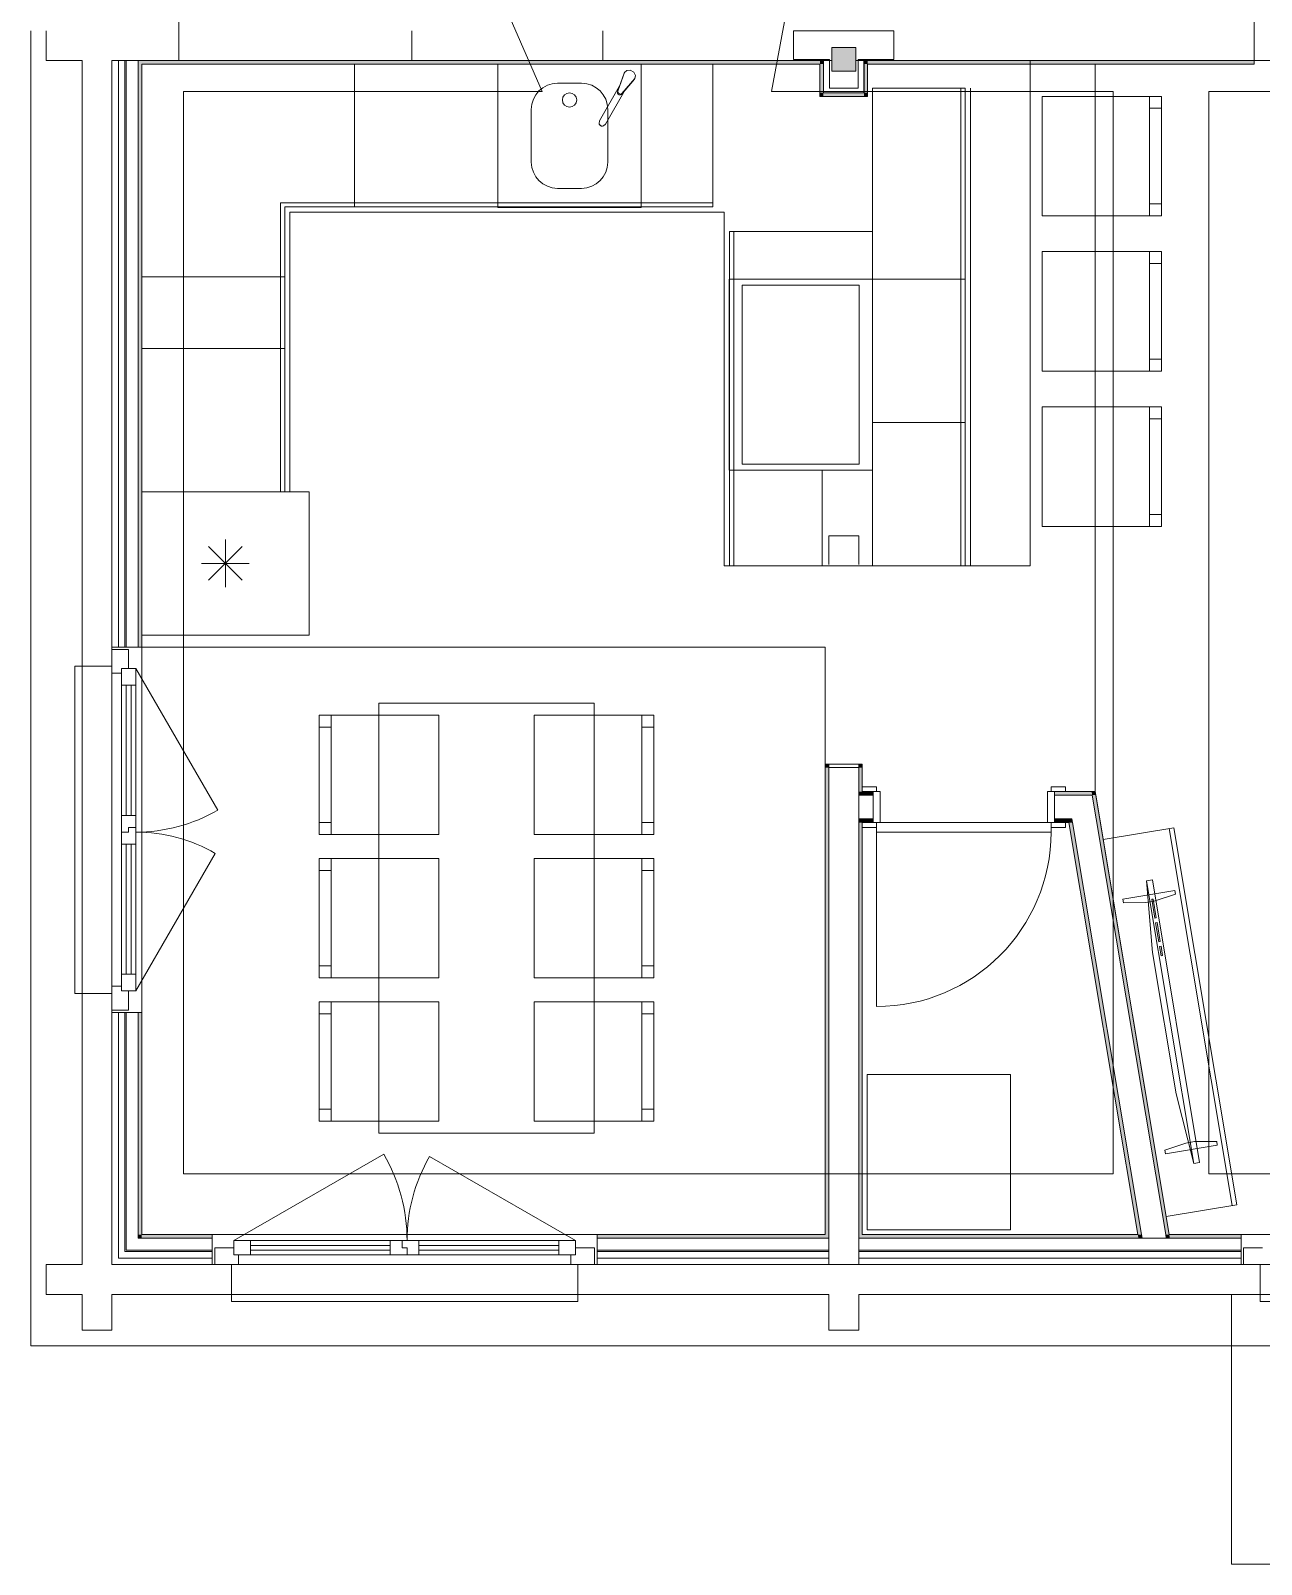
# Model space of a CAD drawing. Header units: metres. Extents: x -8.9 to 0, y -12.1 to 0.
# Drawn here: x -8.85 to -3.69, y -12.09 to -5.67 of the extents above; entities that cross this region are included whole.
import ezdxf

# ---------------------------------------------------------------- set-up
doc = ezdxf.new("R2010")
doc.units = ezdxf.units.M
doc.layers.get('0').update_dxf_attribs({"linetype": 'CONTINUOUS'})
for name, color, linetype in [('0 Neu', 7, 'CONTINUOUS'), ('010 Aussenwände', 7, 'CONTINUOUS'), ('010 Fenster Neu', 7, 'CONTINUOUS'), ('010 Türen Neu', 7, 'CONTINUOUS'), ('015 Innenwände', 7, 'CONTINUOUS'), ('015 Innenwände Bauteilschraffuren Neu', 7, 'CONTINUOUS'), ('015 Innenwände Neu', 7, 'CONTINUOUS'), ('015 Innenwände Schichttrennlinien Neu', 7, 'CONTINUOUS'), ('020 Stützen Bauteilschraffuren Neu', 7, 'CONTINUOUS'), ('020 Stützen Neu', 7, 'CONTINUOUS'), ('035 Decken', 7, 'CONTINUOUS'), ('065 Einrichtung Möbel Neu', 7, 'CONTINUOUS'), ('080 Raumdefinitionen innen Kontur Neu', 7, 'CONTINUOUS')]:
    doc.layers.add(name, color=color, linetype=linetype)

msp = doc.modelspace()

# ---------------------------------------------------------------- hatches: boundary and pattern name
at = {"layer": '015 Innenwände Bauteilschraffuren Neu', "linetype": 'CONTINUOUS', "lineweight": 13, "true_color": 0xdfdfdf}
for points in [[(-8.395, -5.795), (-8.395, -8.25), (-8.38, -8.25), (-8.38, -5.795)], [(-5.5425, -5.795), (-8.38, -5.795), (-8.38, -5.81), (-5.5425, -5.81)], [(-5.5425, -5.81), (-5.5275, -5.81), (-5.5275, -5.795)], [(-5.5425, -5.795), (-5.5425, -5.81), (-5.5275, -5.795)], [(-5.5275, -5.93), (-5.5275, -5.81), (-5.5425, -5.81), (-5.5425, -5.93)], [(-5.3575, -5.795), (-5.3425, -5.81), (-5.3425, -5.795)], [(-5.3575, -5.81), (-5.3425, -5.81), (-5.3575, -5.795)], [(-5.3575, -5.81), (-5.3575, -5.93), (-5.3425, -5.93), (-5.3425, -5.81)], [(-5.3425, -5.81), (-3.725, -5.81), (-3.725, -5.795), (-5.3425, -5.795)], [(-5.5275, -5.93), (-5.5425, -5.945), (-5.5275, -5.945)], [(-5.5425, -5.93), (-5.5425, -5.945), (-5.5275, -5.93)], [(-5.3575, -5.93), (-5.5275, -5.93), (-5.5275, -5.945), (-5.3575, -5.945)], [(-5.3575, -5.945), (-5.3425, -5.945), (-5.3575, -5.93)], [(-5.3575, -5.93), (-5.3425, -5.945), (-5.3425, -5.93)], [(-5.505, -8.74), (-5.52, -8.74), (-5.505, -8.755)], [(-5.505, -8.755), (-5.52, -8.74), (-5.52, -8.755)], [(-5.52, -8.755), (-5.52, -10.71), (-5.505, -10.71), (-5.505, -8.755)], [(-5.38, -8.74), (-5.38, -8.755), (-5.365, -8.74)], [(-5.38, -8.755), (-5.365, -8.755), (-5.365, -8.74)], [(-5.38, -8.755), (-5.38, -8.855), (-5.365, -8.855), (-5.365, -8.755)], [(-5.38, -8.855), (-5.38, -8.87), (-5.365, -8.87), (-5.365, -8.855)], [(-5.365, -8.855), (-5.365, -8.87), (-5.32, -8.87), (-5.32, -8.855)], [(-4.56, -8.855), (-4.56, -8.87), (-4.4027, -8.87), (-4.4052, -8.855)], [(-4.39, -8.855), (-4.4052, -8.855), (-4.4027, -8.87)], [(-4.4027, -8.87), (-4.3875, -8.87), (-4.39, -8.855)], [(-4.4027, -8.87), (-4.0952, -10.71), (-4.08, -10.71), (-4.3875, -8.87)], [(-5.38, -8.97), (-5.38, -8.985), (-5.365, -8.985), (-5.365, -8.97)], [(-5.38, -8.985), (-5.38, -10.71), (-5.365, -10.71), (-5.365, -8.985)], [(-5.365, -8.97), (-5.365, -8.985), (-5.32, -8.985), (-5.32, -8.97)], [(-4.56, -8.97), (-4.56, -8.985), (-4.5001, -8.985), (-4.5026, -8.97)], [(-4.4874, -8.97), (-4.5026, -8.97), (-4.5001, -8.985)], [(-4.5001, -8.985), (-4.4849, -8.985), (-4.4874, -8.97)], [(-4.5001, -8.985), (-4.2118, -10.71), (-4.1966, -10.71), (-4.4849, -8.985)], [(-8.38, -9.78), (-8.395, -9.78), (-8.395, -10.71), (-8.38, -10.71)], [(-8.38, -10.71), (-8.395, -10.725), (-8.38, -10.725)], [(-8.395, -10.71), (-8.395, -10.725), (-8.38, -10.71)], [(-8.38, -10.71), (-8.38, -10.725), (-8.085, -10.725), (-8.085, -10.71)], [(-6.475, -10.725), (-5.505, -10.725), (-5.505, -10.71), (-6.475, -10.71)], [(-4.2118, -10.71), (-5.38, -10.71), (-5.38, -10.725), (-4.2093, -10.725)], [(-4.1966, -10.71), (-4.2118, -10.71), (-4.2093, -10.725), (-4.1941, -10.725)], [(-4.08, -10.71), (-4.0952, -10.71), (-4.0927, -10.725), (-4.0775, -10.725)], [(-4.08, -10.71), (-4.0775, -10.725), (-3.78, -10.725), (-3.78, -10.71)]]:
    msp.add_hatch(color=254, dxfattribs=at).paths.add_polyline_path(points, flags=0)
at = {"layer": '020 Stützen Bauteilschraffuren Neu', "linetype": 'CONTINUOUS', "lineweight": 0}
msp.add_hatch(color=7, dxfattribs=at).paths.add_polyline_path([(-5.4925, -5.84), (-5.3925, -5.84), (-5.3925, -5.74), (-5.4925, -5.74)], flags=0)

# ---------------------------------------------------------------- linework, layer by layer
at = {"color": 7, "linetype": 'CONTINUOUS', "lineweight": 0}
for q in [(-8.845, -5.67), (0, -11.175)]:
    msp.add_line((-8.845, -11.175), q, dxfattribs=at)
at = {"color": 8, "linetype": 'CONTINUOUS', "lineweight": 13}
for points in [[(-6.9768, -5.2999), (-6.705, -5.925)], [(-5.6291, -5.2998), (-5.745, -5.925)], [(-5.745, -5.925), (-4.315, -5.925), (-4.315, -10.455), (-8.205, -10.455), (-8.205, -5.925), (-6.705, -5.925)]]:
    msp.add_lwpolyline(points, dxfattribs=at)
at = {"color": 7, "linetype": 'CONTINUOUS', "lineweight": 0}
for points in [[(-5.99, -6.43), (-5.9425, -6.43), (-5.9425, -7.91), (-4.6625, -7.91), (-4.6625, -5.795)], [(-0.34, -10.96), (-0.34, -12.09), (-3.82, -12.09), (-3.82, -10.96)]]:
    msp.add_lwpolyline(points, dxfattribs=at)
at = {"color": 8, "linetype": 'CONTINUOUS', "lineweight": 13}
msp.add_lwpolyline([(-3.915, -5.925), (-0.62, -5.925), (-0.62, -10.455), (-3.915, -10.455)], close=True, dxfattribs=at)
at = {"layer": '0 Neu', "color": 7, "linetype": 'CONTINUOUS', "lineweight": 13}
msp.add_lwpolyline([(-5.6525, -5.67), (-5.2325, -5.67), (-5.2325, -5.79), (-5.3825, -5.79), (-5.3825, -5.91), (-5.5025, -5.91), (-5.5025, -5.79), (-5.6525, -5.79), (-5.6525, -5.67)], dxfattribs=at)
at = {"layer": '010 Aussenwände', "color": 7, "linetype": 'CONTINUOUS', "lineweight": 18}
for p, q in [((-8.505, -8.33), (-8.505, -8.26)), ((-8.63, -8.33), (-8.505, -8.33)), ((-8.63, -9.7), (-8.505, -9.7)), ((-8.505, -9.7), (-8.505, -9.77)), ((-8.005, -10.835), (-8.075, -10.835)), ((-8.005, -10.96), (-8.005, -10.835)), ((-6.555, -10.96), (-6.555, -10.835)), ((-6.555, -10.835), (-6.485, -10.835)), ((-3.7, -10.835), (-3.77, -10.835)), ((-3.7, -10.96), (-3.7, -10.835))]:
    msp.add_line(p, q, dxfattribs=at)
for points in [[(-8.63, -5.795), (-8.63, -8.33)], [(-8.505, -8.33), (-8.505, -5.795)], [(-8.63, -9.7), (-8.63, -10.835)], [(-8.505, -10.835), (-8.505, -9.7)], [(-8.63, -10.835), (-8.78, -10.835)], [(-8.78, -10.835), (-8.78, -10.96)], [(-8.005, -10.835), (-8.505, -10.835)], [(-5.505, -10.835), (-6.555, -10.835)], [(-3.7, -10.835), (-5.38, -10.835)], [(-8.78, -10.96), (-8.63, -10.96)], [(-8.63, -10.96), (-8.63, -11.11)], [(-8.505, -10.96), (-8.005, -10.96)], [(-8.505, -11.11), (-8.505, -10.96)], [(-6.555, -10.96), (-5.505, -10.96)], [(-5.38, -10.96), (-3.7, -10.96)], [(-8.63, -11.11), (-8.505, -11.11)]]:
    msp.add_lwpolyline(points, dxfattribs=at)
at = {"layer": '010 Fenster Neu', "color": 7, "linetype": 'CONTINUOUS', "lineweight": 0}
for p, q in [((-8.505, -8.25), (-8.478, -8.25)), ((-8.505, -9.78), (-8.505, -8.25)), ((-8.505, -8.36), (-8.505, -8.26)), ((-8.505, -8.26), (-8.435, -8.26)), ((-8.478, -8.25), (-8.451, -8.25)), ((-8.451, -8.25), (-8.445, -8.25)), ((-8.445, -8.25), (-8.395, -8.25)), ((-8.435, -8.26), (-8.435, -8.34)), ((-8.395, -8.25), (-8.38, -8.25)), ((-8.38, -9.78), (-8.38, -8.25)), ((-8.63, -8.33), (-8.66, -8.33)), ((-8.66, -8.33), (-8.66, -9.7)), ((-8.63, -8.33), (-8.63, -9.7)), ((-8.435, -8.34), (-8.465, -8.34)), ((-8.465, -8.34), (-8.465, -8.36)), ((-8.465, -8.34), (-8.405, -8.34)), ((-8.465, -8.41), (-8.465, -8.34)), ((-8.405, -8.34), (-8.405, -8.41)), ((-8.405, -8.34), (-8.0625, -8.9332)), ((-8.505, -9.67), (-8.505, -8.36)), ((-8.465, -8.36), (-8.505, -8.36)), ((-8.465, -8.955), (-8.465, -8.41)), ((-8.405, -8.41), (-8.465, -8.41)), ((-8.445, -8.955), (-8.445, -8.41)), ((-8.425, -8.41), (-8.425, -8.955)), ((-8.405, -8.41), (-8.405, -8.955)), ((-8.465, -9.025), (-8.465, -8.955)), ((-8.465, -8.955), (-8.405, -8.955)), ((-8.405, -8.955), (-8.405, -9.005)), ((-8.435, -9.025), (-8.465, -9.025)), ((-8.465, -9.075), (-8.465, -9.025)), ((-8.465, -9.025), (-8.435, -9.025)), ((-8.435, -9.005), (-8.435, -9.025)), ((-8.405, -9.005), (-8.435, -9.005)), ((-8.435, -9.025), (-8.435, -9.005)), ((-8.435, -9.005), (-8.405, -9.005)), ((-8.405, -9.005), (-8.405, -9.075)), ((-8.465, -9.62), (-8.465, -9.075)), ((-8.405, -9.075), (-8.465, -9.075)), ((-8.445, -9.62), (-8.445, -9.075)), ((-8.425, -9.075), (-8.425, -9.62)), ((-8.405, -9.075), (-8.405, -9.62)), ((-8.405, -9.69), (-8.0725, -9.1141)), ((-8.465, -9.62), (-8.405, -9.62)), ((-8.465, -9.69), (-8.465, -9.62)), ((-8.405, -9.62), (-8.405, -9.69)), ((-8.505, -9.77), (-8.505, -9.67)), ((-8.505, -9.67), (-8.465, -9.67)), ((-8.465, -9.67), (-8.465, -9.69)), ((-8.465, -9.69), (-8.435, -9.69)), ((-8.405, -9.69), (-8.465, -9.69)), ((-8.435, -9.69), (-8.435, -9.77)), ((-8.66, -9.7), (-8.63, -9.7)), ((-8.435, -9.77), (-8.505, -9.77)), ((-8.505, -9.78), (-8.478, -9.78)), ((-8.478, -9.78), (-8.451, -9.78)), ((-8.451, -9.78), (-8.445, -9.78)), ((-8.445, -9.78), (-8.395, -9.78)), ((-8.395, -9.78), (-8.38, -9.78)), ((-7.995, -10.735), (-7.3671, -10.3725)), ((-6.565, -10.735), (-7.1755, -10.3825)), ((-8.085, -10.725), (-8.085, -10.71)), ((-8.085, -10.71), (-6.475, -10.71)), ((-6.475, -10.725), (-6.475, -10.71)), ((-3.78, -10.725), (-3.78, -10.71)), ((-3.78, -10.71), (-2.14, -10.71)), ((-8.085, -10.775), (-8.085, -10.725)), ((-8.085, -10.781), (-8.085, -10.775)), ((-8.085, -10.808), (-8.085, -10.781)), ((-8.075, -10.765), (-7.995, -10.765)), ((-8.075, -10.835), (-8.075, -10.765)), ((-7.995, -10.795), (-7.995, -10.735)), ((-7.995, -10.735), (-7.925, -10.735)), ((-7.995, -10.765), (-7.995, -10.795)), ((-7.925, -10.735), (-7.34, -10.735)), ((-7.925, -10.735), (-7.925, -10.795)), ((-7.925, -10.755), (-7.34, -10.755)), ((-7.34, -10.775), (-7.925, -10.775)), ((-7.34, -10.795), (-7.34, -10.735)), ((-7.34, -10.735), (-7.29, -10.735)), ((-7.29, -10.735), (-7.29, -10.765)), ((-7.29, -10.765), (-7.29, -10.735)), ((-7.29, -10.735), (-7.22, -10.735)), ((-7.29, -10.765), (-7.27, -10.765)), ((-7.27, -10.765), (-7.29, -10.765)), ((-7.27, -10.765), (-7.27, -10.795)), ((-7.27, -10.795), (-7.27, -10.765)), ((-7.22, -10.735), (-6.635, -10.735)), ((-7.22, -10.735), (-7.22, -10.795)), ((-7.22, -10.755), (-6.635, -10.755)), ((-6.635, -10.775), (-7.22, -10.775)), ((-6.635, -10.795), (-6.635, -10.735)), ((-6.635, -10.735), (-6.565, -10.735)), ((-6.565, -10.735), (-6.565, -10.795)), ((-6.565, -10.795), (-6.565, -10.765)), ((-6.565, -10.765), (-6.485, -10.765)), ((-6.485, -10.765), (-6.485, -10.835)), ((-6.475, -10.775), (-6.475, -10.725)), ((-6.475, -10.781), (-6.475, -10.775)), ((-6.475, -10.808), (-6.475, -10.781)), ((-3.78, -10.775), (-3.78, -10.725)), ((-3.78, -10.781), (-3.78, -10.775)), ((-3.78, -10.808), (-3.78, -10.781)), ((-3.77, -10.765), (-3.69, -10.765)), ((-3.77, -10.835), (-3.77, -10.765)), ((-8.085, -10.835), (-8.085, -10.808)), ((-8.085, -10.835), (-6.475, -10.835)), ((-7.975, -10.835), (-8.075, -10.835)), ((-7.995, -10.795), (-7.975, -10.795)), ((-7.925, -10.795), (-7.995, -10.795)), ((-7.975, -10.795), (-7.975, -10.835)), ((-6.585, -10.835), (-7.975, -10.835)), ((-7.34, -10.795), (-7.925, -10.795)), ((-7.27, -10.795), (-7.34, -10.795)), ((-7.22, -10.795), (-7.27, -10.795)), ((-6.635, -10.795), (-7.22, -10.795)), ((-6.565, -10.795), (-6.635, -10.795)), ((-6.585, -10.835), (-6.585, -10.795)), ((-6.585, -10.795), (-6.565, -10.795)), ((-6.485, -10.835), (-6.585, -10.835)), ((-6.475, -10.835), (-6.475, -10.808)), ((-3.78, -10.835), (-3.78, -10.808)), ((-3.78, -10.835), (-2.14, -10.835)), ((-3.67, -10.835), (-3.77, -10.835)), ((-8.005, -10.96), (-8.005, -10.99)), ((-8.005, -10.96), (-6.555, -10.96)), ((-6.555, -10.99), (-6.555, -10.96)), ((-3.7, -10.96), (-3.7, -10.99)), ((-3.7, -10.96), (-2.25, -10.96)), ((-8.005, -10.99), (-6.555, -10.99)), ((-3.7, -10.99), (-2.25, -10.99))]:
    msp.add_line(p, q, dxfattribs=at)
at = {"layer": '010 Fenster Neu', "color": 7, "linetype": 'CONTINUOUS', "lineweight": 18}
for p, q in [((-8.505, -8.33), (-8.505, -8.26)), ((-8.505, -8.33), (-8.505, -8.26)), ((-8.63, -8.33), (-8.505, -8.33)), ((-8.63, -9.7), (-8.505, -9.7)), ((-8.505, -9.7), (-8.505, -9.77)), ((-8.505, -9.7), (-8.505, -9.77)), ((-8.005, -10.835), (-8.075, -10.835)), ((-8.005, -10.835), (-8.075, -10.835)), ((-8.005, -10.96), (-8.005, -10.835)), ((-6.555, -10.835), (-6.485, -10.835)), ((-6.555, -10.835), (-6.485, -10.835)), ((-6.555, -10.96), (-6.555, -10.835)), ((-3.7, -10.835), (-3.77, -10.835)), ((-3.7, -10.835), (-3.77, -10.835)), ((-3.7, -10.96), (-3.7, -10.835))]:
    msp.add_line(p, q, dxfattribs=at)
at = {"layer": '010 Fenster Neu', "color": 7, "linetype": 'CONTINUOUS', "lineweight": 0}
for centre, radius, start, end in [((-8.405, -8.34), 0.685, 270, 300), ((-8.405, -9.69), 0.665, 60, 90), ((-7.995, -10.735), 0.725, 0, 30), ((-6.565, -10.735), 0.705, 150, 180)]:
    msp.add_arc(centre, radius, start, end, dxfattribs=at)
at = {"layer": '010 Türen Neu', "color": 7, "linetype": 'CONTINUOUS', "lineweight": 0}
for p, q in [((-5.305, -8.835), (-5.365, -8.835)), ((-5.365, -8.835), (-5.365, -8.855)), ((-5.365, -8.855), (-5.305, -8.855)), ((-5.29, -8.855), (-5.32, -8.855)), ((-5.32, -8.855), (-5.32, -8.985)), ((-5.32, -8.87), (-5.32, -8.855)), ((-5.32, -8.87), (-5.32, -8.855)), ((-5.305, -8.855), (-5.305, -8.835)), ((-5.29, -8.985), (-5.29, -8.855)), ((-4.56, -8.855), (-4.59, -8.855)), ((-4.59, -8.855), (-4.59, -8.985)), ((-4.515, -8.835), (-4.575, -8.835)), ((-4.575, -8.835), (-4.575, -8.855)), ((-4.575, -8.855), (-4.515, -8.855)), ((-4.56, -8.985), (-4.56, -8.855)), ((-4.56, -8.87), (-4.56, -8.855)), ((-4.56, -8.87), (-4.56, -8.855)), ((-4.515, -8.855), (-4.515, -8.835)), ((-5.32, -8.97), (-5.32, -8.87)), ((-5.32, -8.97), (-5.32, -8.87)), ((-4.56, -8.97), (-4.56, -8.87)), ((-4.56, -8.97), (-4.56, -8.87)), ((-5.365, -8.985), (-5.365, -9.005)), ((-5.305, -8.985), (-5.365, -8.985)), ((-5.32, -8.985), (-5.32, -8.97)), ((-5.32, -8.985), (-5.32, -8.97)), ((-5.32, -8.985), (-5.29, -8.985)), ((-5.305, -9.005), (-5.305, -8.985)), ((-5.305, -8.985), (-5.305, -9.025)), ((-4.575, -8.985), (-5.305, -8.985)), ((-4.59, -8.985), (-4.56, -8.985)), ((-4.575, -8.985), (-4.575, -9.005)), ((-4.515, -8.985), (-4.575, -8.985)), ((-4.575, -9.025), (-4.575, -8.985)), ((-4.56, -8.985), (-4.56, -8.97)), ((-4.56, -8.985), (-4.56, -8.97)), ((-4.515, -9.005), (-4.515, -8.985)), ((-5.365, -9.005), (-5.305, -9.005)), ((-5.305, -9.025), (-4.575, -9.025)), ((-5.305, -9.025), (-5.305, -9.755)), ((-4.575, -9.005), (-4.515, -9.005))]:
    msp.add_line(p, q, dxfattribs=at)
msp.add_arc((-5.305, -9.025), 0.73, 270, 0, dxfattribs=at)
at = {"layer": '015 Innenwände', "color": 7, "linetype": 'CONTINUOUS', "lineweight": 18}
for points in [[(-8.78, -5.67), (-8.78, -5.795)], [(-7.25, -5.67), (-7.25, -5.795)], [(-6.45, -5.795), (-6.45, -5.67)], [(-3.725, -5.67), (-3.725, -5.795)], [(-8.78, -5.795), (-8.63, -5.795)], [(-8.505, -5.795), (-7.25, -5.795)], [(-6.45, -5.795), (-5.4925, -5.795)], [(-5.3925, -5.795), (-3.725, -5.795)], [(-5.38, -7.785), (-5.505, -7.785)], [(-5.505, -7.785), (-5.505, -7.905)], [(-5.38, -7.905), (-5.38, -7.785)], [(-5.505, -8.755), (-5.38, -8.755)], [(-5.505, -8.755), (-5.505, -10.835)], [(-5.38, -10.835), (-5.38, -8.755)], [(-5.505, -10.96), (-5.505, -11.11)], [(-5.38, -11.11), (-5.38, -10.96)], [(-5.505, -11.11), (-5.38, -11.11)]]:
    msp.add_lwpolyline(points, dxfattribs=at)
at = {"layer": '015 Innenwände Neu', "color": 7, "linetype": 'CONTINUOUS', "lineweight": 0}
for p, q in [((-8.505, -8.25), (-8.478, -8.25)), ((-8.478, -8.25), (-8.451, -8.25)), ((-8.451, -8.25), (-8.445, -8.25)), ((-8.445, -8.25), (-8.395, -8.25)), ((-8.395, -8.25), (-8.38, -8.25)), ((-5.32, -8.87), (-5.32, -8.855)), ((-4.56, -8.87), (-4.56, -8.855)), ((-5.32, -8.97), (-5.32, -8.87)), ((-4.56, -8.97), (-4.56, -8.87)), ((-5.32, -8.985), (-5.32, -8.97)), ((-4.56, -8.985), (-4.56, -8.97)), ((-8.505, -9.78), (-8.478, -9.78)), ((-8.478, -9.78), (-8.451, -9.78)), ((-8.451, -9.78), (-8.445, -9.78)), ((-8.445, -9.78), (-8.395, -9.78)), ((-8.395, -9.78), (-8.38, -9.78)), ((-8.085, -10.725), (-8.085, -10.71)), ((-6.475, -10.725), (-6.475, -10.71)), ((-3.78, -10.725), (-3.78, -10.71)), ((-8.085, -10.775), (-8.085, -10.725)), ((-8.085, -10.781), (-8.085, -10.775)), ((-8.085, -10.808), (-8.085, -10.781)), ((-6.475, -10.775), (-6.475, -10.725)), ((-6.475, -10.781), (-6.475, -10.775)), ((-6.475, -10.808), (-6.475, -10.781)), ((-3.78, -10.775), (-3.78, -10.725)), ((-3.78, -10.781), (-3.78, -10.775)), ((-3.78, -10.808), (-3.78, -10.781)), ((-8.085, -10.835), (-8.085, -10.808)), ((-6.475, -10.835), (-6.475, -10.808)), ((-3.78, -10.835), (-3.78, -10.808))]:
    msp.add_line(p, q, dxfattribs=at)
for points in [[(-7.25, -5.67), (-7.25, -5.795)], [(-6.45, -5.795), (-6.45, -5.67)], [(-8.505, -5.795), (-8.505, -8.25)], [(-8.505, -5.795), (-8.478, -5.795)], [(-8.478, -5.795), (-8.451, -5.795)], [(-8.451, -5.795), (-8.445, -5.795)], [(-8.445, -5.795), (-8.395, -5.795)], [(-8.395, -5.795), (-8.38, -5.795)], [(-5.5275, -5.795), (-8.38, -5.795)], [(-8.38, -8.25), (-8.38, -5.81)], [(-8.38, -5.81), (-5.5425, -5.81)], [(-7.25, -5.795), (-6.45, -5.795)], [(-5.5425, -5.81), (-5.5425, -5.945)], [(-5.5275, -5.795), (-5.5275, -5.81)], [(-5.4925, -5.795), (-5.5275, -5.795)], [(-5.5275, -5.795), (-5.5275, -5.93)], [(-5.5275, -5.93), (-5.5275, -5.81)], [(-5.358, -5.795), (-5.3925, -5.795)], [(-5.358, -5.93), (-5.358, -5.795)], [(-5.3575, -5.795), (-5.3425, -5.795)], [(-5.3575, -5.795), (-5.3575, -5.93)], [(-3.725, -5.795), (-5.3425, -5.795)], [(-5.3425, -5.945), (-5.3425, -5.81)], [(-5.3425, -5.81), (-3.725, -5.81)], [(-3.725, -5.81), (-3.725, -5.795)], [(-5.5425, -5.945), (-5.5275, -5.945)], [(-5.3575, -5.93), (-5.5275, -5.93)], [(-5.5275, -5.93), (-5.358, -5.93)], [(-5.5275, -5.945), (-5.3575, -5.945)], [(-5.3425, -5.945), (-5.3575, -5.945)], [(-5.52, -8.74), (-5.52, -10.71)], [(-5.505, -8.74), (-5.52, -8.74)], [(-5.505, -10.71), (-5.505, -8.755)], [(-5.365, -8.74), (-5.38, -8.74)], [(-5.38, -8.755), (-5.38, -8.855)], [(-5.365, -8.855), (-5.365, -8.74)], [(-5.38, -8.855), (-5.38, -8.87)], [(-5.32, -8.855), (-5.365, -8.855)], [(-4.39, -8.855), (-4.56, -8.855)], [(-4.39, -8.855), (-4.3875, -8.87)], [(-5.38, -8.87), (-5.38, -8.97)], [(-4.08, -10.71), (-4.3875, -8.87)], [(-5.38, -8.97), (-5.38, -8.985)], [(-5.38, -8.985), (-5.38, -10.71)], [(-5.365, -8.985), (-5.32, -8.985)], [(-5.365, -10.71), (-5.365, -8.985)], [(-4.56, -8.985), (-4.5001, -8.985)], [(-4.5001, -8.985), (-4.2118, -10.71)], [(-8.505, -9.78), (-8.505, -10.835)], [(-8.38, -10.71), (-8.38, -9.78)], [(-4.745, -10.04), (-5.345, -10.04)], [(-5.345, -10.04), (-5.345, -10.69)], [(-4.745, -10.69), (-4.745, -10.04)], [(-8.085, -10.71), (-8.38, -10.71)], [(-5.52, -10.71), (-6.475, -10.71)], [(-5.505, -10.725), (-5.505, -10.71)], [(-5.38, -10.725), (-5.38, -10.71)], [(-4.2118, -10.71), (-5.365, -10.71)], [(-5.345, -10.69), (-4.745, -10.69)], [(-3.78, -10.71), (-4.08, -10.71)], [(-5.505, -10.775), (-5.505, -10.725)], [(-5.505, -10.781), (-5.505, -10.775)], [(-5.505, -10.808), (-5.505, -10.781)], [(-5.38, -10.775), (-5.38, -10.725)], [(-5.38, -10.781), (-5.38, -10.775)], [(-5.38, -10.808), (-5.38, -10.781)], [(-8.505, -10.835), (-8.478, -10.835)], [(-8.478, -10.835), (-8.085, -10.835)], [(-6.475, -10.835), (-5.505, -10.835)], [(-5.505, -10.835), (-5.505, -10.808)], [(-5.38, -10.835), (-5.38, -10.808)], [(-5.38, -10.835), (-3.78, -10.835)]]:
    msp.add_lwpolyline(points, dxfattribs=at)
at = {"layer": '015 Innenwände Schichttrennlinien Neu', "color": 7, "linetype": 'CONTINUOUS', "lineweight": 0}
for p, q in [((-8.478, -5.795), (-8.478, -8.25)), ((-8.451, -5.795), (-8.451, -8.25)), ((-8.445, -5.795), (-8.445, -8.25)), ((-8.395, -8.25), (-8.395, -5.795)), ((-5.505, -8.755), (-5.505, -8.74)), ((-5.38, -8.74), (-5.38, -8.755)), ((-5.365, -8.87), (-5.38, -8.87)), ((-5.365, -8.87), (-5.38, -8.87)), ((-5.32, -8.87), (-5.365, -8.87)), ((-4.5041, -8.87), (-4.56, -8.87)), ((-4.4027, -8.87), (-4.5041, -8.87)), ((-4.386, -8.97), (-4.4027, -8.87)), ((-4.386, -8.97), (-4.4027, -8.87)), ((-5.38, -8.97), (-5.365, -8.97)), ((-5.38, -8.97), (-5.365, -8.97)), ((-5.365, -8.97), (-5.32, -8.97)), ((-4.56, -8.97), (-4.4874, -8.97)), ((-4.4849, -8.985), (-4.4874, -8.97)), ((-4.4849, -8.985), (-4.4874, -8.97)), ((-4.4849, -8.985), (-4.1966, -10.71)), ((-4.0952, -10.71), (-4.386, -8.97)), ((-8.478, -9.78), (-8.478, -10.781)), ((-8.451, -9.78), (-8.451, -10.775)), ((-8.445, -9.78), (-8.445, -10.725)), ((-8.395, -10.725), (-8.395, -9.78)), ((-4.1966, -10.71), (-4.1941, -10.725)), ((-4.1966, -10.71), (-4.1941, -10.725)), ((-4.0927, -10.725), (-4.0952, -10.71)), ((-4.0927, -10.725), (-4.0952, -10.71)), ((-8.478, -10.781), (-8.478, -10.808)), ((-8.451, -10.775), (-8.451, -10.781)), ((-8.451, -10.781), (-8.445, -10.781)), ((-8.451, -10.781), (-8.445, -10.781)), ((-8.445, -10.725), (-8.445, -10.775)), ((-8.445, -10.775), (-8.395, -10.775)), ((-8.445, -10.775), (-8.395, -10.775)), ((-8.445, -10.781), (-8.085, -10.781)), ((-8.395, -10.725), (-8.38, -10.725)), ((-8.395, -10.725), (-8.38, -10.725)), ((-8.395, -10.775), (-8.085, -10.775)), ((-8.085, -10.725), (-8.38, -10.725)), ((-5.505, -10.725), (-6.475, -10.725)), ((-6.475, -10.775), (-5.505, -10.775)), ((-6.475, -10.781), (-5.505, -10.781)), ((-4.1941, -10.725), (-5.38, -10.725)), ((-5.38, -10.775), (-3.78, -10.775)), ((-5.38, -10.781), (-3.78, -10.781)), ((-4.1941, -10.725), (-4.0927, -10.725)), ((-4.1941, -10.725), (-4.0927, -10.725)), ((-3.78, -10.725), (-4.0927, -10.725)), ((-8.478, -10.808), (-8.451, -10.808)), ((-8.451, -10.808), (-8.085, -10.808)), ((-6.475, -10.808), (-5.505, -10.808)), ((-5.38, -10.808), (-3.78, -10.808))]:
    msp.add_line(p, q, dxfattribs=at)
at = {"layer": '020 Stützen Neu', "color": 5, "linetype": 'CONTINUOUS', "lineweight": 13}
msp.add_lwpolyline([(-5.4925, -5.84), (-5.3925, -5.84), (-5.3925, -5.74), (-5.4925, -5.74)], close=True, dxfattribs=at)
at = {"layer": '035 Decken', "color": 7, "linetype": 'CONTINUOUS', "lineweight": 0}
msp.add_lwpolyline([(-8.505, -10.835), (-0.34, -10.835), (-0.34, -5.795), (-0.62, -5.795), (-0.62, -1.91), (-8.225, -1.91), (-8.225, -5.795), (-8.505, -5.795)], close=True, dxfattribs=at)
at = {"layer": '065 Einrichtung Möbel Neu', "color": 7, "linetype": 'CONTINUOUS', "lineweight": 0}
for p, q in [((-8.38, -6.7), (-8.38, -5.81)), ((-8.38, -5.81), (-7.49, -5.81)), ((-8.38, -6.7), (-8.38, -5.81)), ((-8.38, -5.81), (-7.49, -5.81)), ((-7.49, -5.81), (-7.49, -6.408)), ((-7.49, -6.408), (-7.49, -5.81)), ((-7.49, -5.81), (-6.89, -5.81)), ((-7.49, -5.81), (-6.89, -5.81)), ((-6.89, -5.81), (-6.89, -6.408)), ((-6.89, -6.408), (-6.89, -5.81)), ((-6.89, -5.81), (-6.29, -5.81)), ((-6.89, -5.81), (-6.29, -5.81)), ((-6.89, -6.41), (-6.89, -5.81)), ((-6.89, -5.81), (-6.29, -5.81)), ((-6.3508, -5.8361), (-6.3599, -5.8449)), ((-6.3357, -5.8358), (-6.3508, -5.8361)), ((-6.3212, -5.8442), (-6.3357, -5.8358)), ((-6.29, -6.408), (-6.29, -5.81)), ((-6.29, -5.81), (-5.99, -5.81)), ((-6.29, -5.81), (-5.99, -5.81)), ((-6.29, -5.81), (-6.29, -6.408)), ((-6.29, -5.81), (-6.29, -6.41)), ((-5.99, -5.81), (-5.99, -6.408)), ((-6.64, -5.89), (-6.54, -5.89)), ((-6.3816, -5.9036), (-6.4645, -6.0471)), ((-6.3617, -5.8481), (-6.3899, -5.9266)), ((-6.3599, -5.8449), (-6.388, -5.9233)), ((-6.3727, -5.9365), (-6.3188, -5.8729)), ((-6.3708, -5.9332), (-6.317, -5.8697)), ((-6.3618, -5.8482), (-6.3599, -5.8449)), ((-6.3616, -5.8475), (-6.3618, -5.8483)), ((-6.3611, -5.847), (-6.3616, -5.8475)), ((-6.3139, -5.8574), (-6.3212, -5.8442)), ((-6.319, -5.8731), (-6.3183, -5.8725)), ((-6.3188, -5.8729), (-6.317, -5.8697)), ((-6.3183, -5.8725), (-6.3182, -5.8718)), ((-6.317, -5.8697), (-6.3139, -5.8574)), ((-6.4398, -6.0614), (-6.3569, -5.9179)), ((-6.3899, -5.9266), (-6.388, -5.9233)), ((-6.3899, -5.9266), (-6.3898, -5.9311)), ((-6.3898, -5.9311), (-6.3868, -5.9354)), ((-6.388, -5.9233), (-6.3879, -5.9278)), ((-6.3879, -5.9278), (-6.3849, -5.9322)), ((-6.3868, -5.9354), (-6.3819, -5.9382)), ((-6.3849, -5.9322), (-6.38, -5.935)), ((-6.3819, -5.9382), (-6.3766, -5.9386)), ((-6.38, -5.935), (-6.3748, -5.9354)), ((-6.3766, -5.9386), (-6.3727, -5.9365)), ((-6.3748, -5.9354), (-6.3708, -5.9332)), ((-6.3727, -5.9365), (-6.3708, -5.9332)), ((-5.3225, -6.71), (-5.3225, -5.91)), ((-5.3225, -5.91), (-4.9345, -5.91)), ((-5.3225, -6.71), (-5.3225, -5.91)), ((-4.9525, -5.91), (-4.9525, -6.71)), ((-4.9345, -5.91), (-4.9345, -6.71)), ((-4.9125, -5.91), (-4.9125, -6.71)), ((-6.75, -6.22), (-6.75, -6)), ((-6.43, -6.22), (-6.43, -6)), ((-6.4666, -6.0581), (-6.4645, -6.0471)), ((-6.4666, -6.0581), (-6.4661, -6.0612)), ((-6.4661, -6.0612), (-6.4622, -6.0652)), ((-6.4658, -6.0494), (-6.4657, -6.0495)), ((-6.463, -6.0656), (-6.4641, -6.0633)), ((-6.4565, -6.0693), (-6.463, -6.0656)), ((-6.4595, -6.067), (-6.4622, -6.0652)), ((-6.4595, -6.067), (-6.4566, -6.0685)), ((-6.4566, -6.0685), (-6.4512, -6.0698)), ((-6.4539, -6.0691), (-6.4565, -6.0693)), ((-6.4512, -6.0698), (-6.4483, -6.0688)), ((-6.4483, -6.0688), (-6.4398, -6.0614)), ((-6.64, -6.33), (-6.54, -6.33)), ((-7.49, -6.39), (-7.8, -6.39)), ((-7.8, -6.39), (-7.8, -6.7)), ((-7.49, -6.408), (-7.782, -6.408)), ((-7.782, -6.408), (-7.782, -6.7)), ((-6.89, -6.39), (-7.49, -6.39)), ((-6.89, -6.408), (-7.49, -6.408)), ((-6.29, -6.39), (-6.89, -6.39)), ((-6.29, -6.408), (-6.89, -6.408)), ((-6.29, -6.41), (-6.89, -6.41)), ((-5.99, -6.39), (-6.29, -6.39)), ((-5.99, -6.408), (-6.29, -6.408)), ((-7.49, -6.43), (-7.76, -6.43)), ((-7.76, -6.43), (-7.76, -6.7)), ((-6.89, -6.43), (-7.49, -6.43)), ((-6.29, -6.43), (-6.89, -6.43)), ((-5.99, -6.43), (-6.29, -6.43)), ((-5.9425, -6.51), (-5.9425, -6.71)), ((-5.9205, -6.51), (-5.9205, -6.71)), ((-5.3225, -6.51), (-5.9205, -6.51)), ((-5.9025, -6.51), (-5.9025, -6.71)), ((-5.3225, -6.71), (-5.3225, -6.51)), ((-5.3225, -6.71), (-5.3225, -6.51)), ((-7.782, -6.7), (-8.38, -6.7)), ((-8.38, -7), (-8.38, -6.7)), ((-8.38, -6.7), (-7.782, -6.7)), ((-8.38, -7), (-8.38, -6.7)), ((-7.8, -6.7), (-7.8, -7)), ((-7.782, -6.7), (-7.782, -7)), ((-7.76, -6.7), (-7.76, -7)), ((-5.9425, -6.71), (-5.9425, -7.51)), ((-5.9225, -6.71), (-5.9225, -7.51)), ((-5.9205, -6.71), (-5.9205, -7.51)), ((-5.3225, -6.71), (-5.9205, -6.71)), ((-5.9205, -6.71), (-5.3225, -6.71)), ((-5.9025, -6.71), (-5.9025, -7.51)), ((-5.3225, -7.51), (-5.3225, -6.71)), ((-5.3225, -7.51), (-5.3225, -6.71)), ((-5.3225, -7.31), (-5.3225, -6.71)), ((-5.3225, -6.71), (-4.9345, -6.71)), ((-5.3225, -7.31), (-5.3225, -6.71)), ((-4.9345, -6.71), (-5.3225, -6.71)), ((-5.3225, -6.71), (-5.3225, -7.51)), ((-4.9525, -6.71), (-4.9525, -7.31)), ((-4.9345, -6.71), (-4.9345, -7.31)), ((-4.9125, -6.71), (-4.9125, -7.31)), ((-8.38, -7.6), (-8.38, -7)), ((-8.38, -7), (-7.782, -7)), ((-8.38, -7.6), (-8.38, -7)), ((-7.782, -7), (-8.38, -7)), ((-7.8, -7), (-7.8, -7.6)), ((-7.782, -7), (-7.782, -7.6)), ((-7.76, -7), (-7.76, -7.6)), ((-4.9345, -7.31), (-5.3225, -7.31)), ((-5.3225, -7.91), (-5.3225, -7.31)), ((-5.3225, -7.31), (-4.9345, -7.31)), ((-5.3225, -7.91), (-5.3225, -7.31)), ((-4.9525, -7.31), (-4.9525, -7.91)), ((-4.9345, -7.31), (-4.9345, -7.91)), ((-4.9125, -7.31), (-4.9125, -7.91)), ((-5.9425, -7.51), (-5.9425, -7.91)), ((-5.9205, -7.51), (-5.3225, -7.51)), ((-5.9205, -7.51), (-5.9205, -7.91)), ((-5.5325, -7.51), (-5.9205, -7.51)), ((-5.9025, -7.51), (-5.9025, -7.91)), ((-5.5325, -7.91), (-5.5325, -7.51)), ((-5.5325, -7.91), (-5.5325, -7.51)), ((-8.38, -8.2), (-8.38, -7.6)), ((-8.38, -7.6), (-7.68, -7.6)), ((-7.782, -7.6), (-8.38, -7.6)), ((-7.68, -7.6), (-7.68, -8.2)), ((-7.9593, -7.8293), (-8.1007, -7.9707)), ((-8.1007, -7.8293), (-7.9593, -7.9707)), ((-8.03, -7.8), (-8.03, -8)), ((-7.93, -7.9), (-8.13, -7.9)), ((-5.9205, -7.91), (-5.5325, -7.91)), ((-4.9345, -7.91), (-5.3225, -7.91)), ((-7.68, -8.2), (-8.38, -8.2))]:
    msp.add_line(p, q, dxfattribs=at)
at = {"layer": '065 Einrichtung Möbel Neu', "color": 9, "linetype": 'CONTINUOUS', "lineweight": 13}
for p, q in [((-4.6125, -5.945), (-4.6125, -6.445)), ((-4.1125, -5.945), (-4.6125, -5.945)), ((-4.1625, -5.945), (-4.1625, -6.445)), ((-4.1125, -6.445), (-4.1125, -5.945)), ((-4.1625, -5.995), (-4.1125, -5.995)), ((-4.1625, -6.395), (-4.1125, -6.395)), ((-4.6125, -6.445), (-4.1125, -6.445)), ((-4.6125, -6.595), (-4.6125, -7.095)), ((-4.1125, -6.595), (-4.6125, -6.595)), ((-4.1625, -6.595), (-4.1625, -7.095)), ((-4.1125, -7.095), (-4.1125, -6.595)), ((-4.1625, -6.645), (-4.1125, -6.645)), ((-4.1625, -7.045), (-4.1125, -7.045)), ((-4.6125, -7.095), (-4.1125, -7.095)), ((-4.6125, -7.245), (-4.6125, -7.745)), ((-4.1125, -7.245), (-4.6125, -7.245)), ((-4.1625, -7.245), (-4.1625, -7.745)), ((-4.1125, -7.745), (-4.1125, -7.245)), ((-4.1625, -7.295), (-4.1125, -7.295)), ((-4.1625, -7.695), (-4.1125, -7.695)), ((-4.6125, -7.745), (-4.1125, -7.745)), ((-7.6375, -9.035), (-7.6375, -8.535)), ((-7.6375, -8.535), (-7.1375, -8.535)), ((-7.5875, -8.535), (-7.5875, -9.035)), ((-7.3875, -10.285), (-7.3875, -8.485)), ((-7.3875, -8.485), (-6.4875, -8.485)), ((-7.1375, -8.535), (-7.1375, -9.035)), ((-6.7375, -8.535), (-6.7375, -9.035)), ((-6.2375, -8.535), (-6.7375, -8.535)), ((-6.4875, -8.485), (-6.4875, -10.285)), ((-6.2875, -8.535), (-6.2875, -9.035)), ((-6.2375, -9.035), (-6.2375, -8.535)), ((-7.5875, -8.585), (-7.6375, -8.585)), ((-6.2875, -8.585), (-6.2375, -8.585)), ((-7.5875, -8.985), (-7.6375, -8.985)), ((-6.2875, -8.985), (-6.2375, -8.985)), ((-7.1375, -9.035), (-7.6375, -9.035)), ((-6.7375, -9.035), (-6.2375, -9.035)), ((-3.8165, -10.5879), (-4.0803, -9.0098)), ((-7.6375, -9.635), (-7.6375, -9.135)), ((-7.6375, -9.135), (-7.1375, -9.135)), ((-7.5875, -9.135), (-7.5875, -9.635)), ((-7.1375, -9.135), (-7.1375, -9.635)), ((-6.7375, -9.135), (-6.7375, -9.635)), ((-6.2375, -9.135), (-6.7375, -9.135)), ((-6.2875, -9.135), (-6.2875, -9.635)), ((-6.2375, -9.635), (-6.2375, -9.135)), ((-7.5875, -9.185), (-7.6375, -9.185)), ((-6.2875, -9.185), (-6.2375, -9.185)), ((-3.9777, -10.4121), (-4.1755, -9.2285)), ((-4.1537, -9.3059), (-4.1476, -9.3049)), ((-4.1405, -9.3848), (-4.1537, -9.3059)), ((-4.1476, -9.3049), (-4.1344, -9.3838)), ((-4.1344, -9.3838), (-4.1405, -9.3848)), ((-4.1372, -9.4046), (-4.1311, -9.4035)), ((-4.124, -9.4835), (-4.1372, -9.4046)), ((-4.1311, -9.4035), (-4.1179, -9.4825)), ((-4.1179, -9.4825), (-4.124, -9.4835)), ((-4.1207, -9.5032), (-4.1146, -9.5022)), ((-4.1142, -9.5427), (-4.1207, -9.5032)), ((-4.1146, -9.5022), (-4.108, -9.5416)), ((-4.108, -9.5416), (-4.1142, -9.5427)), ((-7.5875, -9.585), (-7.6375, -9.585)), ((-6.2875, -9.585), (-6.2375, -9.585)), ((-7.1375, -9.635), (-7.6375, -9.635)), ((-6.7375, -9.635), (-6.2375, -9.635)), ((-7.6375, -10.235), (-7.6375, -9.735)), ((-7.6375, -9.735), (-7.1375, -9.735)), ((-7.5875, -9.735), (-7.5875, -10.235)), ((-7.1375, -9.735), (-7.1375, -10.235)), ((-6.7375, -9.735), (-6.7375, -10.235)), ((-6.2375, -9.735), (-6.7375, -9.735)), ((-6.2875, -9.735), (-6.2875, -10.235)), ((-6.2375, -10.235), (-6.2375, -9.735)), ((-7.5875, -9.785), (-7.6375, -9.785)), ((-6.2875, -9.785), (-6.2375, -9.785)), ((-7.5875, -10.185), (-7.6375, -10.185)), ((-6.2875, -10.185), (-6.2375, -10.185)), ((-7.1375, -10.235), (-7.6375, -10.235)), ((-6.7375, -10.235), (-6.2375, -10.235)), ((-6.4875, -10.285), (-7.3875, -10.285))]:
    msp.add_line(p, q, dxfattribs=at)
at = {"layer": '065 Einrichtung Möbel Neu', "color": 7, "linetype": 'CONTINUOUS', "lineweight": 0}
msp.add_lwpolyline([(-5.3775, -6.735), (-5.3775, -7.485), (-5.8675, -7.485), (-5.8675, -6.735)], close=True, dxfattribs=at)
at = {"layer": '065 Einrichtung Möbel Neu', "color": 9, "linetype": 'CONTINUOUS', "lineweight": 13}
for points in [[(-3.7968, -10.5846), (-4.0606, -9.0065), (-4.3565, -9.0559), (-4.0927, -10.6341)], [(-3.9531, -10.4079), (-4.1509, -9.2244), (-4.1755, -9.2285), (-4.1507, -9.5285), (-4.0518, -10.1203), (-3.9777, -10.4121)], [(-4.0571, -9.2695), (-4.0547, -9.2843), (-4.1429, -9.3143), (-4.1785, -9.3202), (-4.2717, -9.3206), (-4.2741, -9.3058)], [(-3.8791, -10.3348), (-3.8816, -10.32), (-3.9748, -10.3203), (-4.0103, -10.3263), (-4.0986, -10.3562), (-4.0961, -10.371)]]:
    msp.add_lwpolyline(points, close=True, dxfattribs=at)
at = {"layer": '065 Einrichtung Möbel Neu', "color": 7, "linetype": 'CONTINUOUS', "lineweight": 0}
msp.add_circle((-6.59, -5.96), 0.03, dxfattribs=at)
for centre, start, end in [((-6.64, -6), 90, 180), ((-6.54, -6), 0, 90), ((-6.64, -6.22), 180, 270), ((-6.54, -6.22), 270, 0)]:
    msp.add_arc(centre, 0.11, start, end, dxfattribs=at)
at = {"layer": '080 Raumdefinitionen innen Kontur Neu', "color": 21, "linetype": 'CONTINUOUS', "lineweight": 0, "true_color": 0xffa8a8}
for points in [[(-4.475, -4.76), (-4.345, -4.76), (-4.345, -5.53), (-3.725, -5.53), (-3.725, -5.795), (-2.845, -5.795), (-2.845, -4.925), (-2.715, -4.925), (-2.715, -4.125), (-2.845, -4.125), (-2.845, -1.3), (-2.77, -1.3), (-2.77, -0.305), (-3.8, -0.305), (-3.8, -1.225), (-3.725, -1.225), (-3.725, -2.035), (-4.345, -2.035), (-4.345, -3.96), (-4.475, -3.96)], [(-8.38, -8.25), (-5.52, -8.25), (-5.52, -8.74), (-5.365, -8.74), (-5.365, -8.855), (-5.29, -8.855), (-5.29, -8.985), (-4.59, -8.985), (-4.59, -8.855), (-4.39, -8.855), (-4.39, -5.81), (-5.3425, -5.81), (-5.3425, -5.945), (-5.5425, -5.945), (-5.5425, -5.81), (-8.38, -5.81)], [(-4.08, -10.71), (-0.465, -10.71), (-0.465, -7.675), (-1.3741, -7.675), (-2.845, -7.4672), (-2.845, -7.225), (-2.715, -7.225), (-2.715, -6.525), (-2.845, -6.525), (-2.845, -5.795), (-3.725, -5.795), (-3.725, -5.81), (-4.39, -5.81), (-4.39, -8.855)], [(-8.38, -10.71), (-5.52, -10.71), (-5.52, -8.25), (-8.38, -8.25)], [(-5.365, -10.71), (-4.2118, -10.71), (-4.5001, -8.985), (-5.365, -8.985)]]:
    msp.add_lwpolyline(points, close=True, dxfattribs=at)
at = {"layer": '080 Raumdefinitionen innen Kontur Neu', "color": 7, "linetype": 'CONTINUOUS', "lineweight": 0}
for points in [[(-4.475, -4.76), (-4.345, -4.76), (-4.345, -5.53), (-3.725, -5.53), (-3.725, -5.795), (-2.845, -5.795), (-2.845, -4.925), (-2.715, -4.925), (-2.715, -4.125), (-2.845, -4.125), (-2.845, -1.3), (-2.77, -1.3), (-2.77, -0.305), (-3.8, -0.305), (-3.8, -1.225), (-3.725, -1.225), (-3.725, -2.035), (-4.345, -2.035), (-4.345, -3.96), (-4.475, -3.96)], [(-8.38, -8.25), (-5.52, -8.25), (-5.52, -8.74), (-5.365, -8.74), (-5.365, -8.855), (-5.29, -8.855), (-5.29, -8.985), (-4.59, -8.985), (-4.59, -8.855), (-4.39, -8.855), (-4.39, -5.81), (-5.3425, -5.81), (-5.3425, -5.945), (-5.5425, -5.945), (-5.5425, -5.81), (-8.38, -5.81)], [(-4.08, -10.71), (-0.465, -10.71), (-0.465, -7.675), (-1.3741, -7.675), (-2.845, -7.4672), (-2.845, -7.225), (-2.715, -7.225), (-2.715, -6.525), (-2.845, -6.525), (-2.845, -5.795), (-3.725, -5.795), (-3.725, -5.81), (-4.39, -5.81), (-4.39, -8.855)], [(-8.38, -10.71), (-5.52, -10.71), (-5.52, -8.25), (-8.38, -8.25)]]:
    msp.add_lwpolyline(points, close=True, dxfattribs=at)

doc.saveas('drawing.dxf')
